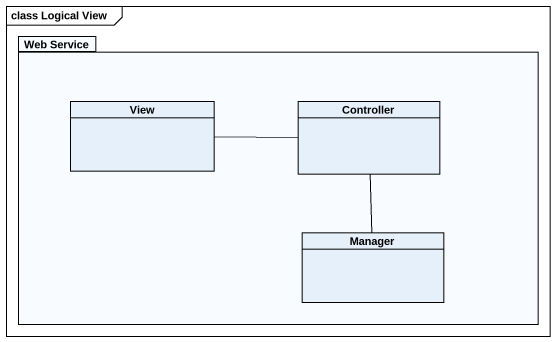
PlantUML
@startuml
mainframe class Logical View
hide circle
hide empty members
package "Web Service" as Web_Service {
  class View
  class Controller
  class Manager
}
View -right- Controller
Controller -- Manager
@enduml
